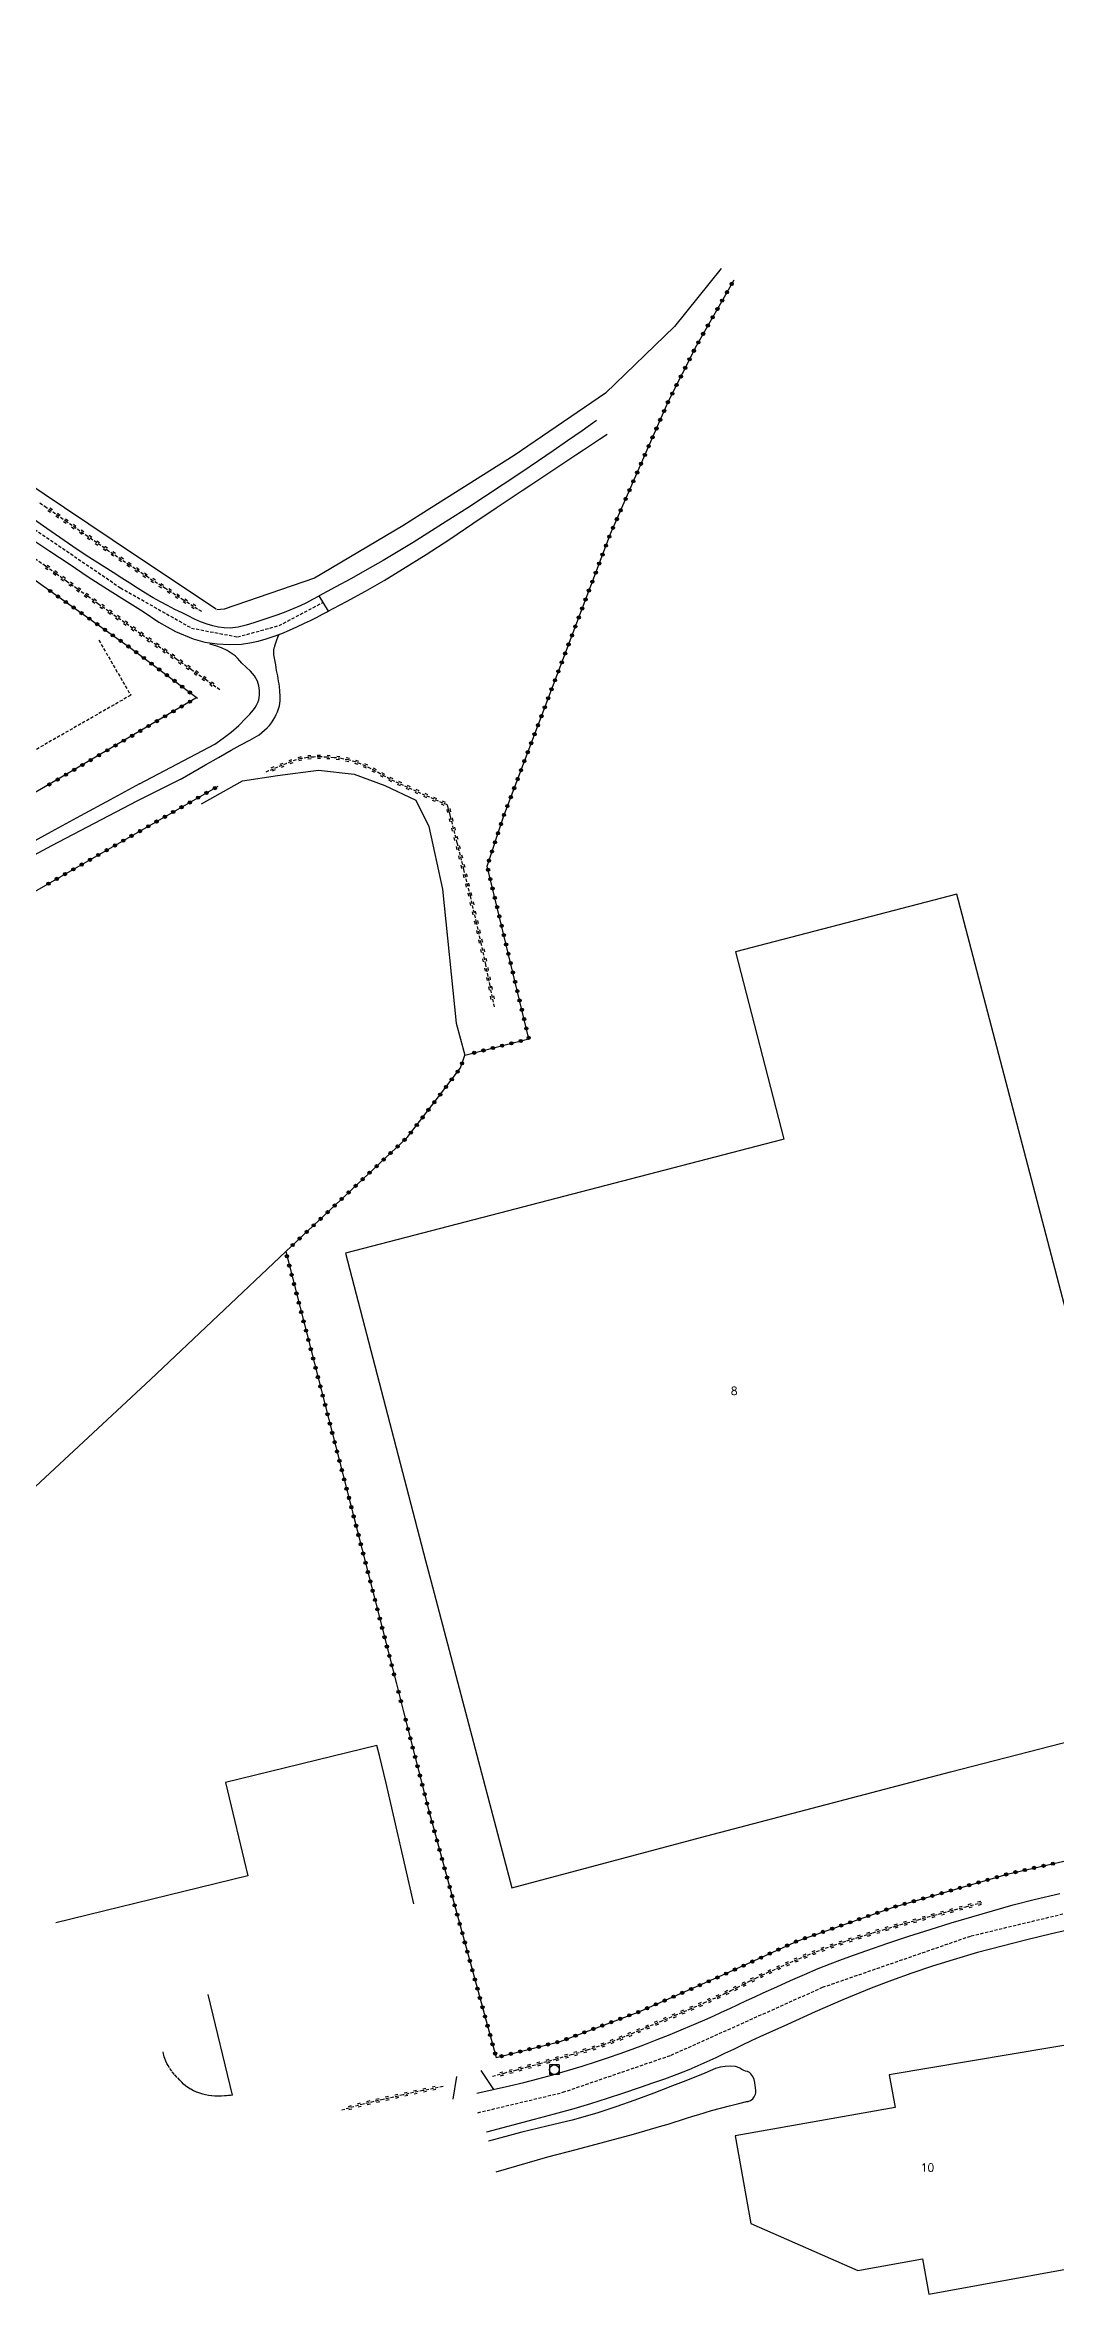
# Model space of a CAD drawing. Header units: millimetres. Extents: x 76000 to 76763, y 157000 to 158000.
# Drawn here: x 76255.2 to 76413.1, y 157391.9 to 157743.3 of the extents above; entities that cross this region are included whole.
import ezdxf
from ezdxf.enums import TextEntityAlignment as Align

# ---------------------------------------------------------------- set-up
doc = ezdxf.new("R2010")
doc.units = ezdxf.units.MM
doc.linetypes.add('DASHED', pattern=[0.75, 0.5, -0.25])
doc.layers.get('0').update_dxf_attribs({"linetype": 'CONTINUOUS'})
for name, color, linetype in [('W0001', 6, 'DASHED'), ('W0008', 7, 'CONTINUOUS'), ('W0017', 7, 'CONTINUOUS'), ('W0071', 7, 'CONTINUOUS'), ('W0101', 7, 'CONTINUOUS'), ('W0112', 1, 'DASHED'), ('W0220', 5, 'DASHED'), ('W0323', 7, 'CONTINUOUS'), ('W0330', 7, 'CONTINUOUS'), ('W0420', 7, 'CONTINUOUS'), ('W0510', 5, 'CONTINUOUS'), ('W0991', 7, 'CONTINUOUS')]:
    doc.layers.add(name, color=color, linetype=linetype)
doc.styles.get("Standard").update_dxf_attribs({"font": 'romans.shx', "width": 0.85})

# ---------------------------------------------------------------- blocks, each defined once
blk = doc.blocks.new('T420')
for p, q in [((0.75, 0.75), (-0.75, 0.75)), ((-0.75, 0.75), (-0.75, -0.75)), ((0.75, 0.75), (0.75, -0.75)), ((0.75, -0.75), (-0.75, -0.75))]:
    blk.add_line(p, q)
blk.add_ellipse((0, 0), major_axis=(-0.53, 0.53), ratio=1, start_param=3.926991, end_param=10.210176)
blk = doc.blocks.new('t323o')
at = {"color": 0, "linetype": 'Continuous'}
for radius in [0.25, 0.15]:
    blk.add_circle((0, 0), radius, dxfattribs=at)
blk = doc.blocks.new('t220o')
at = {"color": 0, "linetype": 'Continuous'}
for p, q in [((-0.25, 0.25), (0.25, 0.25)), ((-0.25, -0.25), (0.25, -0.25))]:
    blk.add_line(p, q, dxfattribs=at)

msp = doc.modelspace()

# ---------------------------------------------------------------- linework, layer by layer
at = {"layer": 'W0001'}
for points in [[(76248.64, 157671), (76267.02, 157658.49), (76278.1, 157652.2), (76285.31, 157650.82), (76291.8, 157652.59), (76298.69, 157656.21)], [(76322.86, 157420.24), (76336.19, 157423.42), (76353.09, 157429.22), (76376.78, 157439.83), (76399.99, 157447.86), (76422.7, 157453.3), (76442.04, 157456.06), (76465.42, 157457.39), (76483.34, 157456.83)]]:
    msp.add_lwpolyline(points, dxfattribs=at)
at = {"layer": 'W0008'}
for points in [[(76298.02, 157657.16), (76297.06, 157656.64), (76296.1, 157656.15), (76295.12, 157655.69), (76294.12, 157655.25), (76292.88, 157654.75), (76291.63, 157654.27), (76290.36, 157653.84), (76289.09, 157653.43), (76287.88, 157653.04), (76286.67, 157652.65), (76285.42, 157652.34), (76284.14, 157652.2), (76283.22, 157652.22), (76282.32, 157652.36), (76281.43, 157652.57), (76280.55, 157652.82), (76279.55, 157653.18), (76278.57, 157653.61), (76277.61, 157654.09), (76276.66, 157654.56), (76275.52, 157655.12), (76274.38, 157655.7), (76273.25, 157656.31), (76272.14, 157656.93), (76270.9, 157657.67), (76269.68, 157658.44), (76268.46, 157659.22), (76267.25, 157660), (76265.85, 157660.87), (76264.45, 157661.75), (76263.05, 157662.63), (76261.67, 157663.53), (76259.59, 157664.92), (76257.53, 157666.34), (76255.48, 157667.77), (76253.43, 157669.19)], [(76253.45, 157665.89), (76255.96, 157664.21), (76258.97, 157662.21), (76261.98, 157660.22), (76265.01, 157658.26), (76268.08, 157656.36), (76270.54, 157654.77), (76273.02, 157653.14), (76275.6, 157651.64), (76278.36, 157650.5), (76280.22, 157650.02), (76282.13, 157649.74), (76284.04, 157649.65), (76285.95, 157649.71), (76287.26, 157649.87), (76288.54, 157650.15), (76289.8, 157650.52), (76291.05, 157650.92), (76292.26, 157651.36), (76293.44, 157651.86), (76294.61, 157652.4), (76295.78, 157652.95), (76296.72, 157653.4), (76297.66, 157653.87), (76298.59, 157654.35), (76299.52, 157654.85)], [(76299.52, 157654.85), (76298.08, 157657.22)], [(76322.75, 157423.29), (76322.75, 157423.29), (76327.85, 157424.43), (76330.07, 157424.96), (76332.28, 157425.52), (76334.59, 157426.16), (76336.88, 157426.82), (76339.17, 157427.51), (76341.45, 157428.23), (76343.31, 157428.85), (76345.16, 157429.5), (76347.01, 157430.17), (76348.85, 157430.86), (76350.91, 157431.65), (76352.96, 157432.47), (76355.01, 157433.32), (76357.04, 157434.18), (76358.36, 157434.76), (76359.66, 157435.34), (76360.97, 157435.94), (76362.27, 157436.54), (76363.57, 157437.15), (76364.87, 157437.75), (76366.18, 157438.35), (76367.48, 157438.94), (76369.63, 157439.91), (76371.78, 157440.89), (76373.93, 157441.84), (76376.11, 157442.76), (76377.99, 157443.5), (76379.88, 157444.22), (76381.78, 157444.92), (76383.68, 157445.59), (76386.97, 157446.72), (76390.27, 157447.8), (76393.58, 157448.85), (76396.9, 157449.88), (76400.12, 157450.85), (76403.35, 157451.79), (76406.59, 157452.7), (76409.84, 157453.54), (76413.88, 157454.51)], [(76416.19, 157449.01), (76412.59, 157448.17), (76408.73, 157447.24), (76404.87, 157446.27), (76401.02, 157445.25), (76397.2, 157444.14), (76393.96, 157443.11), (76390.74, 157442.03), (76387.54, 157440.88), (76384.36, 157439.67), (76379.97, 157437.88), (76375.62, 157435.98), (76371.3, 157434.03), (76366.98, 157432.08), (76365.59, 157431.44), (76364.21, 157430.79), (76362.83, 157430.13), (76361.46, 157429.47), (76360.08, 157428.81), (76358.69, 157428.17), (76357.29, 157427.55), (76355.89, 157426.95), (76354, 157426.2), (76352.09, 157425.5), (76350.17, 157424.83), (76348.24, 157424.17), (76345.67, 157423.3), (76343.1, 157422.45), (76340.51, 157421.63), (76337.91, 157420.86), (76334.8, 157420), (76331.67, 157419.2), (76331.67, 157419.2), (76324.24, 157417.2), (76324.24, 157417.2)]]:
    msp.add_lwpolyline(points, dxfattribs=at)
at = {"layer": 'W0017'}
for points in [[(76284.51, 157422.99), (76280.74, 157438.71)], [(76319.56, 157425.9), (76319.56, 157425.9), (76318.96, 157422.37)], [(76325.36, 157423.87), (76323.38, 157426.85), (76323.38, 157426.85)]]:
    msp.add_lwpolyline(points, dxfattribs=at)
at = {"layer": 'W0071'}
for points in [[(76341.44, 157684.64), (76339.18, 157683.03), (76336.92, 157681.44), (76334.65, 157679.87), (76332.36, 157678.31), (76329.62, 157676.46), (76326.86, 157674.62), (76324.1, 157672.8), (76321.32, 157671)], [(76325.76, 157671), (76326.07, 157671.2), (76326.38, 157671.41), (76326.68, 157671.61), (76326.99, 157671.82), (76328.39, 157672.74), (76329.79, 157673.67), (76331.19, 157674.6), (76332.59, 157675.53), (76333.99, 157676.46), (76335.39, 157677.39), (76336.79, 157678.32), (76338.19, 157679.25), (76339.42, 157680.06), (76340.66, 157680.88), (76341.89, 157681.7), (76343.12, 157682.51)], [(76321.32, 157671), (76320.33, 157670.36), (76319.35, 157669.73), (76318.36, 157669.1), (76317.37, 157668.47), (76315.06, 157667.02), (76312.75, 157665.58), (76310.42, 157664.16), (76308.07, 157662.77), (76305.6, 157661.34), (76303.11, 157659.94), (76300.6, 157658.57), (76298.08, 157657.22)], [(76299.4, 157654.79), (76302.37, 157656.36), (76305.31, 157657.98), (76308.23, 157659.65), (76311.12, 157661.38), (76314.83, 157663.7), (76318.49, 157666.11), (76322.12, 157668.56), (76325.76, 157671)], [(76276.32, 157628.54), (76278.33, 157629.67), (76280.33, 157630.81), (76282.33, 157631.97), (76284.32, 157633.14), (76285.75, 157633.92), (76287.24, 157634.67), (76288.68, 157635.53), (76289.96, 157636.62), (76290.3, 157636.99), (76290.6, 157637.38), (76290.89, 157637.79), (76291.14, 157638.22), (76291.37, 157638.67), (76291.57, 157639.12), (76291.74, 157639.59), (76291.88, 157640.07), (76291.99, 157640.82), (76291.99, 157641.58), (76291.92, 157642.32), (76291.85, 157643.05), (76291.8, 157643.48), (76291.74, 157643.9), (76291.67, 157644.33), (76291.59, 157644.75), (76291.51, 157645.17), (76291.43, 157645.59), (76291.36, 157646.01), (76291.29, 157646.44), (76291.19, 157646.96), (76291.08, 157647.49), (76290.99, 157648.03), (76290.97, 157648.58), (76290.97, 157648.69), (76290.99, 157648.8), (76291.01, 157648.91), (76291.04, 157649.02), (76291.06, 157649.13), (76291.1, 157649.23), (76291.13, 157649.34), (76291.16, 157649.44), (76291.3, 157649.9), (76291.47, 157650.35), (76291.64, 157650.79), (76291.84, 157651.23)], [(76281.77, 157634.07), (76283.07, 157634.98), (76284.32, 157635.95), (76285.51, 157636.99), (76286.63, 157638.12), (76286.93, 157638.44), (76287.22, 157638.76), (76287.52, 157639.08), (76287.79, 157639.41), (76288.06, 157639.77), (76288.29, 157640.16), (76288.49, 157640.56), (76288.64, 157640.99), (76288.77, 157641.72), (76288.77, 157642.47), (76288.65, 157643.2), (76288.42, 157643.9), (76287.95, 157644.72), (76287.32, 157645.44), (76286.65, 157646.08), (76286, 157646.71), (76285.65, 157647.1), (76285.3, 157647.49), (76284.92, 157647.86), (76284.5, 157648.19), (76283.67, 157648.68), (76282.8, 157649.1), (76281.9, 157649.44), (76280.97, 157649.69)], [(76270, 157627.88), (76281.77, 157634.07)], [(76276.32, 157628.54), (76269.58, 157625.15), (76262.88, 157621.69), (76256.21, 157618.17), (76249.57, 157614.58)], [(76270, 157627.88), (76265.38, 157625.38), (76260.77, 157622.87), (76256.16, 157620.35), (76251.56, 157617.81)]]:
    msp.add_lwpolyline(points, dxfattribs=at)
at = {"layer": 'W0101'}
for points in [[(76320.2, 157485.57), (76328.21, 157455.39), (76357.68, 157463.23), (76396.78, 157473.5), (76431.37, 157482.4), (76397.78, 157610.62), (76363.14, 157601.61), (76370.74, 157572.35), (76370.38, 157572.24)], [(76370.38, 157572.24), (76329.86, 157561.72)], [(76327.67, 157561.15), (76302.19, 157554.54), (76314.72, 157506.54)], [(76329.86, 157561.72), (76327.67, 157561.15)], [(76314.72, 157506.54), (76315.8, 157502.41)], [(76315.8, 157502.41), (76320.2, 157485.57)], [(76307.49, 157476.03), (76307.11, 157477.6), (76283.42, 157471.84), (76286.91, 157457.25), (76256.93, 157449.92), (76256.93, 157449.92), (76256.93, 157449.92), (76256.93, 157449.92)], [(76308.53, 157471.74), (76307.49, 157476.03)], [(76312.88, 157452.89), (76312.88, 157452.89), (76308.53, 157471.74)]]:
    msp.add_lwpolyline(points, dxfattribs=at)
msp.add_lwpolyline([(76363.13, 157416.62), (76365.56, 157402.94), (76382.27, 157395.59), (76392.39, 157397.39), (76393.4, 157391.91), (76424.8, 157397.6), (76424.82, 157397.62), (76418.84, 157431.44), (76387.2, 157426.13), (76388.13, 157421.06)], close=True, dxfattribs=at)
at = {"layer": 'W0112'}
for points in [[(76263.62, 157650.3), (76268.62, 157641.7)], [(76268.62, 157641.7), (76233.78, 157621.74), (76200.13, 157602.61), (76194.8, 157610.77)], [(76284.51, 157422.99), (76284.21, 157422.94), (76283.9, 157422.9), (76283.6, 157422.87), (76283.29, 157422.85), (76282.79, 157422.83), (76282.28, 157422.82), (76281.77, 157422.83), (76281.27, 157422.87), (76280.8, 157422.94), (76280.33, 157423.03), (76279.87, 157423.14), (76279.41, 157423.28), (76278.92, 157423.46), (76278.44, 157423.66), (76277.98, 157423.9), (76277.53, 157424.17), (76277.2, 157424.43), (76276.89, 157424.71), (76276.6, 157425), (76276.31, 157425.3), (76275.87, 157425.76), (76275.44, 157426.23), (76275.03, 157426.72), (76274.66, 157427.24), (76274.45, 157427.59), (76274.27, 157427.95), (76274.11, 157428.31), (76273.96, 157428.69), (76273.87, 157428.94), (76273.79, 157429.2), (76273.73, 157429.46), (76273.67, 157429.73)]]:
    msp.add_lwpolyline(points, dxfattribs=at)
at = {"layer": 'W0220'}
for points in [[(76255.44, 157671), (76254.19, 157671.86)], [(76242.13, 157671), (76244.19, 157669.61), (76246.24, 157668.22), (76248.29, 157666.82), (76250.33, 157665.41), (76251.99, 157664.25), (76253.65, 157663.08), (76255.31, 157661.91), (76256.95, 157660.73), (76258.6, 157659.55), (76260.25, 157658.37), (76261.9, 157657.19), (76263.55, 157656.01), (76266.05, 157654.24), (76268.55, 157652.48), (76271.05, 157650.71), (76273.56, 157648.95), (76275.8, 157647.36), (76278.04, 157645.78), (76280.29, 157644.19), (76282.54, 157642.61)], [(76279.71, 157654.77), (76276.87, 157656.55), (76274.04, 157658.36), (76271.23, 157660.18), (76268.43, 157662.03), (76265.16, 157664.24), (76261.91, 157666.49), (76258.68, 157668.75), (76255.44, 157671)], [(76318.1, 157624.57), (76316.04, 157625.45), (76313.99, 157626.36), (76311.94, 157627.29), (76309.91, 157628.23), (76309.14, 157628.61), (76308.38, 157629.02), (76307.63, 157629.43), (76306.88, 157629.85), (76306.12, 157630.26), (76305.35, 157630.64), (76304.55, 157630.99), (76303.74, 157631.28), (76302.65, 157631.59), (76301.53, 157631.81), (76300.41, 157631.95), (76299.28, 157632.04), (76298.26, 157632.07), (76297.24, 157632.05), (76296.23, 157631.96), (76295.22, 157631.8), (76294.46, 157631.6), (76293.71, 157631.33), (76292.99, 157631.03), (76292.26, 157630.74), (76291.56, 157630.46), (76290.87, 157630.17), (76290.18, 157629.87), (76289.49, 157629.55)], [(76325.47, 157593), (76324.82, 157596.31), (76324.13, 157599.61), (76323.42, 157602.91), (76322.68, 157606.2), (76321.71, 157610.35), (76320.7, 157614.5), (76319.66, 157618.63), (76318.6, 157622.77), (76318.49, 157623.22), (76318.37, 157623.67), (76318.25, 157624.12), (76318.13, 157624.57)], [(76325.18, 157425.94), (76327.01, 157426.42), (76328.84, 157426.9), (76330.67, 157427.4), (76332.5, 157427.91), (76335.01, 157428.61), (76337.52, 157429.31), (76340.01, 157430.05), (76342.49, 157430.86), (76344.75, 157431.7), (76346.99, 157432.61), (76349.21, 157433.56), (76351.43, 157434.49), (76353.71, 157435.45), (76355.98, 157436.41), (76358.24, 157437.39), (76360.49, 157438.4), (76361.48, 157438.86), (76362.45, 157439.33), (76363.42, 157439.81), (76364.39, 157440.29), (76365.36, 157440.77), (76366.33, 157441.24), (76367.3, 157441.71), (76368.28, 157442.17), (76370.33, 157443.09), (76372.38, 157443.99), (76374.44, 157444.86), (76376.53, 157445.68), (76378.54, 157446.4), (76380.57, 157447.07), (76382.6, 157447.71), (76384.64, 157448.34), (76386.4, 157448.87), (76388.16, 157449.39), (76389.93, 157449.89), (76391.7, 157450.39), (76394.2, 157451.08), (76396.69, 157451.76), (76399.19, 157452.42), (76401.69, 157453.08)], [(76317.44, 157424.34), (76314.31, 157423.69), (76311.19, 157423.01), (76308.07, 157422.3), (76304.96, 157421.58), (76301.46, 157420.57), (76301.46, 157420.57), (76301.46, 157420.57)]]:
    msp.add_lwpolyline(points, dxfattribs=at)
at = {"layer": 'W0323'}
for points in [[(76345.39, 157671), (76352.62, 157687.53), (76357.11, 157696.41), (76362.88, 157706.5), (76362.94, 157706.61)], [(76236.89, 157671), (76237.05, 157670.9), (76252.21, 157660.7), (76268.45, 157649.2), (76279.07, 157641.24)], [(76320.86, 157585.48), (76330.86, 157588.01), (76324.35, 157615.01), (76326.93, 157622.86), (76343.61, 157666.93), (76345.39, 157671)], [(76278.82, 157641.25), (76256.9, 157628.36), (76236.56, 157616.59), (76206.99, 157599.58), (76184.29, 157586.64), (76160.43, 157573.09), (76125.75, 157553.19)], [(76192, 157575.67), (76282.29, 157627.51)], [(76292.84, 157554.78), (76311.83, 157572.61), (76316.72, 157578.94), (76320.15, 157583.47), (76320.86, 157585.48)], [(76292.84, 157554.78), (76304.6, 157509.02)], [(76302.68, 157516.53), (76310.15, 157487.26)], [(76310.15, 157487.26), (76311.22, 157483.08)], [(76311.22, 157483.08), (76315.17, 157467.62), (76325.76, 157428.86), (76335.74, 157431.37), (76347.96, 157435.96), (76361.1, 157441.7), (76372.91, 157447.11), (76387.87, 157452.36), (76405.86, 157457.57), (76420.91, 157460.98), (76429.37, 157462.3)]]:
    msp.add_lwpolyline(points, dxfattribs=at)
at = {"layer": 'W0330'}
for points in [[(76258.26, 157671), (76248.57, 157677.52), (76228.82, 157690.5), (76206.98, 157704.29), (76185.91, 157716), (76170.69, 157723.2), (76147.57, 157732.52), (76129.9, 157738.63), (76119.48, 157741.96), (76115.81, 157743.3)], [(76360.93, 157708.36), (76353.64, 157699.31), (76342.86, 157688.89), (76328.57, 157679.18), (76315.6, 157671)], [(76281.98, 157655.17), (76269.53, 157663.42), (76258.26, 157671)], [(76315.6, 157671), (76311.14, 157668.19), (76297.34, 157660.01), (76283.22, 157655.16), (76282.1, 157655.05)], [(76279.7, 157624.75), (76286.09, 157628.33), (76291.56, 157629.16), (76297.95, 157629.99), (76303.53, 157629.39), (76308.35, 157627.58), (76313.19, 157625.29), (76315.24, 157621.18), (76317.34, 157611.43), (76319.49, 157590.48), (76320.86, 157585.48)], [(76292.84, 157554.78), (76271.71, 157534.8), (76237.2, 157502.77), (76214.51, 157483.58)]]:
    msp.add_lwpolyline(points, dxfattribs=at)
at = {"layer": 'W0510'}
for points in [[(76360.03, 157427.14), (76358.36, 157426.43), (76356.68, 157425.74), (76355, 157425.07), (76353.31, 157424.41), (76350.38, 157423.3), (76347.44, 157422.19), (76344.48, 157421.14), (76341.5, 157420.18), (76337.61, 157419.09), (76333.69, 157418.13), (76329.76, 157417.22), (76324.56, 157415.78), (76324.56, 157415.78)], [(76364.77, 157421.93), (76365.16, 157422), (76365.53, 157422.16), (76365.85, 157422.4), (76366.1, 157422.71), (76366.21, 157422.92), (76366.28, 157423.13), (76366.32, 157423.36), (76366.33, 157423.59), (76366.32, 157423.8), (76366.3, 157424.02), (76366.27, 157424.23), (76366.24, 157424.45), (76366.17, 157424.94), (76366.06, 157425.43), (76365.87, 157425.9), (76365.57, 157426.33), (76365.33, 157426.53), (76365.04, 157426.65), (76364.75, 157426.75), (76364.47, 157426.85), (76364.15, 157427.01), (76363.83, 157427.18), (76363.5, 157427.33), (76363.14, 157427.43), (76362.36, 157427.5), (76361.57, 157427.48), (76360.79, 157427.35), (76360.03, 157427.14)], [(76325.74, 157411.02), (76325.74, 157411.02), (76333.8, 157413.32), (76338.28, 157414.49), (76342.75, 157415.68), (76347.21, 157416.9), (76351.66, 157418.17), (76352.63, 157418.46), (76353.6, 157418.75), (76354.56, 157419.06), (76355.53, 157419.37), (76356.49, 157419.68), (76357.45, 157419.98), (76358.42, 157420.28), (76359.39, 157420.56), (76360.81, 157420.96), (76362.24, 157421.33), (76363.67, 157421.69), (76365.1, 157422.03)]]:
    msp.add_lwpolyline(points, dxfattribs=at)

# ---------------------------------------------------------------- block references
at = {"layer": 'W0220'}
for p, rotation in [((76256.02, 157670.6), 145.1332131588453), ((76257.25, 157669.74), 145.1332131588453), ((76258.48, 157668.88), 145.1332131588453), ((76259.71, 157668.02), 145.0515163586464), ((76260.94, 157667.17), 145.0515163586464), ((76262.17, 157666.31), 145.3267016340424), ((76263.4, 157665.45), 145.3267016340424), ((76264.64, 157664.6), 145.3267016340424), ((76255.61, 157661.69), 324.4471647616601), ((76256.83, 157660.82), 324.4471647616601), ((76265.88, 157663.76), 145.9587067790768), ((76267.12, 157662.92), 145.9587067790768), ((76268.36, 157662.08), 145.9587067790768), ((76269.61, 157661.25), 146.5695088481103), ((76258.05, 157659.94), 324.3659391169098), ((76259.27, 157659.07), 324.3722501042028), ((76260.49, 157658.2), 324.4479587039193), ((76261.71, 157657.33), 324.4479587039193), ((76270.86, 157660.42), 146.5695088481103), ((76272.12, 157659.6), 147.0113014228673), ((76273.38, 157658.79), 147.0113014228673), ((76274.64, 157657.97), 147.4530985496067), ((76275.9, 157657.17), 147.4530985496067), ((76262.93, 157656.46), 324.5930642686355), ((76264.15, 157655.59), 324.7067821318453), ((76265.38, 157654.72), 324.7067821318453), ((76266.6, 157653.85), 324.7515712249372), ((76277.17, 157656.36), 147.894900225618), ((76278.44, 157655.57), 147.894900225618), ((76267.83, 157652.99), 324.7515712249372), ((76269.05, 157652.12), 324.775125141097), ((76270.28, 157651.26), 324.775125141097), ((76271.5, 157650.39), 324.7774438641105), ((76272.73, 157649.53), 324.7774438641105), ((76273.96, 157648.66), 324.7795760639759), ((76275.18, 157647.8), 324.7795760639759), ((76276.41, 157646.93), 324.7903173308565), ((76277.63, 157646.07), 324.7903173308565), ((76278.86, 157645.2), 324.8010578036569), ((76280.08, 157644.34), 324.8010578036569), ((76281.31, 157643.47), 324.8117974820839), ((76290.86, 157630.17), 203.565786937657), ((76292.25, 157630.73), 201.8473371572778), ((76293.64, 157631.3), 202.2793056921518), ((76295.07, 157631.76), 194.6628481302874), ((76296.55, 157631.99), 184.8767936284592), ((76298.04, 157632.06), 181.2128665008686), ((76299.54, 157632.02), 175.5901070001399), ((76301.03, 157631.87), 172.6522013250141), ((76302.51, 157631.61), 168.9351252514883), ((76303.95, 157631.21), 160.0522614148866), ((76305.34, 157630.64), 156.4383898784131), ((76306.68, 157629.96), 151.7893460088542), ((76307.99, 157629.23), 150.9327428491858), ((76309.31, 157628.53), 153.693422550648), ((76310.67, 157627.88), 155.0628350797774), ((76312.03, 157627.25), 155.6187419753959), ((76313.39, 157626.63), 155.6187419753959), ((76314.76, 157626.02), 156.1746442411377), ((76316.14, 157625.41), 156.7305418794997), ((76317.51, 157624.82), 156.7305418794997), ((76318.37, 157623.68), 105.0181624858642), ((76318.74, 157622.23), 104.2944988339746), ((76319.11, 157620.78), 104.2944988339746), ((76319.48, 157619.32), 104.2944988339746), ((76319.85, 157617.87), 104.0983823218989), ((76320.22, 157616.41), 104.0983823218989), ((76320.58, 157614.96), 104.0983823218989), ((76320.94, 157613.5), 103.7296448069689), ((76321.3, 157612.04), 103.7296448069689), ((76321.65, 157610.59), 103.7296448069689), ((76322, 157609.13), 103.1883057938517), ((76322.34, 157607.67), 103.1883057938517), ((76322.68, 157606.21), 103.1883057938517), ((76323.01, 157604.74), 102.64544352619), ((76323.34, 157603.28), 102.64544352619), ((76323.66, 157601.81), 102.1725510210036), ((76323.97, 157600.35), 102.1725510210036), ((76324.28, 157598.88), 101.699662873658), ((76324.59, 157597.41), 101.699662873658), ((76324.89, 157595.94), 101.2267790844819), ((76325.18, 157594.47), 101.2267790844819), ((76389.75, 157449.84), 15.8737126175032), ((76391.19, 157450.24), 15.68110925400581), ((76392.63, 157450.65), 15.49020178919548), ((76394.08, 157451.05), 15.49020178919548), ((76395.53, 157451.44), 15.22208541135922), ((76396.97, 157451.83), 14.95396975022757), ((76398.42, 157452.22), 14.95396975022757), ((76399.87, 157452.6), 14.68585480745606), ((76401.32, 157452.98), 14.68585480745606), ((76378.28, 157446.31), 19.75471244280246), ((76379.7, 157446.79), 18.28077343619031), ((76381.13, 157447.25), 17.41519610748588), ((76382.56, 157447.7), 17.41519610748588), ((76383.99, 157448.14), 17.15854951689169), ((76385.42, 157448.58), 16.83029408621864), ((76386.86, 157449.01), 16.25678245082238), ((76388.3, 157449.43), 15.8737126175032), ((76369.94, 157442.92), 24.28362146378298), ((76371.32, 157443.52), 23.79089036617053), ((76372.69, 157444.12), 22.83654966188988), ((76374.07, 157444.71), 22.83654966188988), ((76375.47, 157445.26), 21.42096002778194), ((76376.87, 157445.8), 19.75471244280246), ((76363.18, 157439.69), 26.17720159997085), ((76364.52, 157440.35), 26.42100600414372), ((76365.86, 157441.02), 26.12929304516921), ((76367.22, 157441.67), 25.6080173677175), ((76368.58, 157442.3), 24.28362146378298), ((76354.97, 157435.99), 22.9828203487945), ((76356.35, 157436.57), 23.44466382494515), ((76357.73, 157437.17), 23.44466382494515), ((76359.1, 157437.78), 24.15518876415103), ((76360.47, 157438.39), 24.15518876415103), ((76361.83, 157439.03), 25.68783976251904), ((76346.68, 157432.49), 22.1155155316815), ((76348.06, 157433.07), 22.97656971506425), ((76349.45, 157433.65), 22.92786034768042), ((76350.83, 157434.24), 22.92786034768042), ((76352.21, 157434.82), 22.76970905088247), ((76353.59, 157435.4), 22.76970905088247), ((76335.31, 157428.7), 15.57365815998048), ((76336.75, 157429.1), 15.57365815998048), ((76338.19, 157429.51), 16.44766077146135), ((76339.63, 157429.94), 16.44766077146135), ((76341.06, 157430.39), 18.20871709978026), ((76342.49, 157430.86), 18.20871709978026), ((76343.89, 157431.38), 20.34596010959679), ((76345.29, 157431.92), 22.1155155316815), ((76326.63, 157426.32), 14.59762125513669), ((76328.08, 157426.7), 14.9352785327311), ((76329.53, 157427.09), 15.27293576458114), ((76330.97, 157427.49), 15.61059295135876), ((76332.42, 157427.89), 15.61059295135876), ((76333.86, 157428.29), 15.58793082009587), ((76305.79, 157421.77), 193.1783611251289), ((76307.25, 157422.11), 193.1783611251289), ((76308.71, 157422.45), 192.7158277739894), ((76310.18, 157422.78), 192.7158277739894), ((76311.64, 157423.11), 192.253294194218), ((76313.11, 157423.42), 192.253294194218), ((76314.57, 157423.74), 191.7907603830197), ((76316.04, 157424.05), 191.7907603830197), ((76302.9, 157420.98), 196.0655232321403), ((76304.34, 157421.4), 196.0655232321403)]:
    msp.add_blockref('t220o', p, dxfattribs=dict(at, rotation=rotation))
at = {"layer": 'W0323'}
for p, rotation in [((76361.08, 157703.36), 60.22453649107915), ((76361.83, 157704.67), 60.22453649107915), ((76362.57, 157705.97), 60.22453649107915), ((76358.85, 157699.46), 60.22453649107915), ((76359.59, 157700.76), 60.22453649107915), ((76360.34, 157702.06), 60.22453649107915), ((76357.36, 157696.85), 60.22453649107915), ((76358.1, 157698.16), 60.22453649107915), ((76355.31, 157692.85), 63.19821201709406), ((76355.98, 157694.19), 63.19821201709406), ((76356.66, 157695.53), 63.19821201709406), ((76353.28, 157688.83), 63.19821201709406), ((76353.95, 157690.17), 63.19821201709406), ((76354.63, 157691.51), 63.19821201709406), ((76352, 157686.12), 66.38974163528644), ((76352.6, 157687.49), 66.38974163528644), ((76350.2, 157682), 66.38974163528644), ((76350.8, 157683.37), 66.38974163528644), ((76351.4, 157684.74), 66.38974163528644), ((76349, 157679.25), 66.38974163528644), ((76349.6, 157680.62), 66.38974163528644), ((76347.19, 157675.12), 66.38974163528644), ((76347.8, 157676.5), 66.38974163528644), ((76348.4, 157677.87), 66.38974163528644), ((76345.99, 157672.37), 66.38974163528644), ((76346.59, 157673.75), 66.38974163528644), ((76344.02, 157667.86), 66.38974163525414), ((76344.62, 157669.23), 66.38974163525414), ((76345.22, 157670.61), 66.38974163525414), ((76342.91, 157665.07), 69.25808912595228), ((76343.44, 157666.48), 69.25808912595228), ((76341.32, 157660.86), 69.25808912595228), ((76341.85, 157662.27), 69.25808912595228), ((76342.38, 157663.67), 69.25808912595228), ((76256.03, 157658), 324.6747917865237), ((76257.25, 157657.13), 324.6747917865237), ((76340.25, 157658.06), 69.25808912595228), ((76340.79, 157659.46), 69.25808912595228), ((76258.47, 157656.27), 324.6747917865237), ((76259.7, 157655.4), 324.6747917865237), ((76260.92, 157654.53), 324.6747917865237), ((76262.15, 157653.66), 324.6747917865237), ((76338.66, 157653.85), 69.25808912595228), ((76339.19, 157655.25), 69.25808912595228), ((76339.72, 157656.66), 69.25808912595228), ((76263.37, 157652.8), 324.6747917865237), ((76264.59, 157651.93), 324.6747917865237), ((76265.82, 157651.06), 324.6747917865237), ((76267.04, 157650.2), 324.6747917865237), ((76337.6, 157651.05), 69.25808912595228), ((76338.13, 157652.45), 69.25808912595228), ((76268.26, 157649.33), 324.6747917865237), ((76269.47, 157648.43), 323.1551461014585), ((76270.67, 157647.53), 323.1551461014585), ((76271.87, 157646.63), 323.1551461014585), ((76336, 157646.84), 69.25808912595228), ((76336.54, 157648.24), 69.25808912595228), ((76337.07, 157649.64), 69.25808912595228), ((76273.07, 157645.74), 323.1551461014585), ((76274.27, 157644.84), 323.1551461014585), ((76275.47, 157643.94), 323.1551461014585), ((76276.67, 157643.04), 323.1551461014585), ((76334.94, 157644.03), 69.25808912595228), ((76335.47, 157645.43), 69.25808912595228), ((76276.59, 157639.94), 210.4672583441359), ((76277.87, 157642.14), 323.1551461014585), ((76277.88, 157640.7), 210.4672583441359), ((76333.35, 157639.82), 69.25808912595228), ((76333.88, 157641.23), 69.25808912595228), ((76334.41, 157642.63), 69.25808912595228), ((76270.12, 157636.13), 210.4672583441359), ((76271.41, 157636.89), 210.4672583441359), ((76272.71, 157637.65), 210.4672583441359), ((76274, 157638.41), 210.4672583441359), ((76275.29, 157639.18), 210.4672583441359), ((76332.29, 157637.02), 69.25808912595228), ((76332.82, 157638.42), 69.25808912595228), ((76264.95, 157633.09), 210.4672583441359), ((76266.24, 157633.85), 210.4672583441359), ((76267.54, 157634.61), 210.4672583441359), ((76268.83, 157635.37), 210.4672583441359), ((76330.69, 157632.81), 69.25808912595228), ((76331.22, 157634.21), 69.25808912595228), ((76331.75, 157635.61), 69.25808912595228), ((76258.49, 157629.29), 210.4672583441359), ((76259.78, 157630.05), 210.4672583441359), ((76261.07, 157630.81), 210.4672583441359), ((76262.36, 157631.57), 210.4672583441359), ((76263.66, 157632.33), 210.4672583441359), ((76329.63, 157630), 69.25808912595228), ((76330.16, 157631.41), 69.25808912595228), ((76255.9, 157627.77), 210.0381605620549), ((76257.19, 157628.53), 210.4672583441359), ((76279.16, 157625.71), 29.8578848555212), ((76280.46, 157626.45), 29.8578848555212), ((76281.76, 157627.2), 29.8578848555212), ((76328.04, 157625.79), 69.25808912595228), ((76328.57, 157627.2), 69.25808912595228), ((76329.1, 157628.6), 69.25808912595228), ((76272.66, 157621.97), 29.8578848555212), ((76273.96, 157622.72), 29.8578848555212), ((76275.26, 157623.47), 29.8578848555212), ((76276.56, 157624.21), 29.8578848555212), ((76277.86, 157624.96), 29.8578848555212), ((76326.97, 157622.99), 69.25808912595228), ((76327.5, 157624.39), 69.25808912595228), ((76267.45, 157618.99), 29.8578848555212), ((76268.75, 157619.73), 29.8578848555212), ((76270.06, 157620.48), 29.8578848555212), ((76271.36, 157621.23), 29.8578848555212), ((76325.56, 157618.72), 71.82375080352875), ((76326.03, 157620.14), 71.82375080352875), ((76326.5, 157621.57), 71.82375080352875), ((76260.95, 157615.25), 29.8578848555212), ((76262.25, 157616), 29.8578848555212), ((76263.55, 157616.75), 29.8578848555212), ((76264.85, 157617.49), 29.8578848555212), ((76266.15, 157618.24), 29.8578848555212), ((76324.63, 157615.87), 71.82375080352875), ((76325.1, 157617.29), 71.82375080352875), ((76255.75, 157612.26), 29.8578848555212), ((76257.05, 157613.01), 29.8578848555212), ((76258.35, 157613.76), 29.8578848555212), ((76259.65, 157614.5), 29.8578848555212), ((76324.49, 157614.43), 103.5664934374586), ((76324.84, 157612.97), 103.5664934374586), ((76325.19, 157611.51), 103.5664934374586), ((76325.54, 157610.05), 103.5664934374586), ((76325.9, 157608.59), 103.5664934374586), ((76326.25, 157607.14), 103.5664934374586), ((76326.6, 157605.68), 103.5664934374586), ((76326.95, 157604.22), 103.5664934374586), ((76327.3, 157602.76), 103.5664934374586), ((76327.65, 157601.3), 103.5664934374586), ((76328.01, 157599.85), 103.5664934374586), ((76328.36, 157598.39), 103.5664934374586), ((76328.71, 157596.93), 103.5664934374586), ((76329.06, 157595.47), 103.5664934374586), ((76329.41, 157594.01), 103.5664934374586), ((76329.77, 157592.56), 103.5664934374586), ((76330.12, 157591.1), 103.5664934374586), ((76326.67, 157586.95), 14.19913751500748), ((76328.13, 157587.32), 14.19913751500748), ((76329.58, 157587.68), 14.19913751500748), ((76330.47, 157589.64), 103.5664934374586), ((76330.82, 157588.18), 103.5664934374586), ((76320.41, 157584.2), 70.76459742016168), ((76322.31, 157585.84), 14.19913751500748), ((76323.76, 157586.21), 14.19913751500748), ((76325.22, 157586.58), 14.19913751500748), ((76317.9, 157580.5), 52.82748661438797), ((76318.81, 157581.69), 52.82748661438797), ((76319.72, 157582.89), 52.82748661438797), ((76315.16, 157576.93), 52.29572204602283), ((76316.08, 157578.11), 52.29572204602283), ((76317, 157579.3), 52.82748661438797), ((76312.41, 157573.36), 52.29572204602283), ((76313.33, 157574.55), 52.29572204602283), ((76314.25, 157575.74), 52.29572204602283), ((76308.15, 157569.16), 43.19653138922052), ((76309.24, 157570.18), 43.19653138922052), ((76310.34, 157571.21), 43.19653138922052), ((76311.43, 157572.24), 43.19653138922052), ((76304.87, 157566.08), 43.19653138922052), ((76305.96, 157567.1), 43.19653138922052), ((76307.06, 157568.13), 43.19653138922052), ((76301.59, 157563), 43.19653138922052), ((76302.68, 157564.02), 43.19653138922052), ((76303.78, 157565.05), 43.19653138922052), ((76297.22, 157558.89), 43.19653138922052), ((76298.31, 157559.91), 43.19653138922052), ((76299.4, 157560.94), 43.19653138922052), ((76300.5, 157561.97), 43.19653138922052), ((76293.94, 157555.81), 43.19653138922052), ((76295.03, 157556.83), 43.19653138922052), ((76296.12, 157557.86), 43.19653138922052), ((76293.03, 157554.05), 284.4115122817344), ((76293.4, 157552.6), 284.4115122817344), ((76293.78, 157551.15), 284.4115122817344), ((76294.15, 157549.7), 284.4115122817344), ((76294.52, 157548.24), 284.4115122817344), ((76294.9, 157546.79), 284.4115122817344), ((76295.27, 157545.34), 284.4115122817344), ((76295.64, 157543.88), 284.4115122817344), ((76296.02, 157542.43), 284.4115122817344), ((76296.39, 157540.98), 284.4115122817344), ((76296.76, 157539.53), 284.4115122817344), ((76297.14, 157538.07), 284.4115122817344), ((76297.51, 157536.62), 284.4115122817344), ((76297.88, 157535.17), 284.4115122817344), ((76298.26, 157533.71), 284.4115122817344), ((76298.63, 157532.26), 284.4115122817344), ((76299, 157530.81), 284.4115122817344), ((76299.38, 157529.36), 284.4115122817344), ((76299.75, 157527.9), 284.4115122817344), ((76300.12, 157526.45), 284.4115122817344), ((76300.5, 157525), 284.4115122817344), ((76300.87, 157523.54), 284.4115122817344), ((76301.24, 157522.09), 284.4115122817344), ((76301.62, 157520.64), 284.4115122817344), ((76301.99, 157519.19), 284.4115122817344), ((76302.36, 157517.73), 284.4115122817344), ((76302.73, 157516.32), 284.3297406651463), ((76302.74, 157516.28), 284.4115122817344), ((76303.1, 157514.87), 284.3297406651463), ((76303.11, 157514.83), 284.4115122817344), ((76303.47, 157513.42), 284.3297406651463), ((76303.48, 157513.38), 284.4115122817344), ((76303.84, 157511.96), 284.3297406651463), ((76303.86, 157511.92), 284.4115122817344), ((76304.21, 157510.51), 284.3297406651463), ((76304.23, 157510.47), 284.4115122817344), ((76304.58, 157509.06), 284.3297406651463), ((76304.95, 157507.6), 284.3297406651463), ((76305.33, 157506.15), 284.3297406651463), ((76305.7, 157504.7), 284.3297406651463), ((76306.07, 157503.24), 284.3297406651463), ((76306.44, 157501.79), 284.3297406651463), ((76306.81, 157500.34), 284.3297406651463), ((76307.18, 157498.88), 284.3297406651463), ((76307.55, 157497.43), 284.3297406651463), ((76307.92, 157495.98), 284.3297406651463), ((76308.3, 157494.52), 284.3297406651463), ((76308.67, 157493.07), 284.3297406651463), ((76309.04, 157491.62), 284.3297406651463), ((76309.41, 157490.16), 284.3297406651463), ((76309.78, 157488.71), 284.3297406651463), ((76310.48, 157485.99), 284.3297406650015), ((76310.85, 157484.54), 284.3297406650015), ((76311.59, 157481.63), 284.3297406651359), ((76311.96, 157480.18), 284.3297406651359), ((76312.33, 157478.72), 284.3297406651359), ((76312.7, 157477.27), 284.3297406651359), ((76313.07, 157475.82), 284.3297406651359), ((76313.45, 157474.36), 284.3297406651359), ((76313.82, 157472.91), 284.3297406651359), ((76314.19, 157471.46), 284.3297406651359), ((76314.56, 157470), 284.3297406651359), ((76314.93, 157468.55), 284.3297406651359), ((76315.31, 157467.1), 285.2760012300676), ((76315.71, 157465.65), 285.2760012300676), ((76316.1, 157464.21), 285.2760012300676), ((76316.5, 157462.76), 285.2760012300676), ((76316.89, 157461.31), 285.2760012300676), ((76317.29, 157459.87), 285.2760012300676), ((76317.68, 157458.42), 285.2760012300676), ((76318.08, 157456.97), 285.2760012300676), ((76404.03, 157457.04), 16.17063117843399), ((76405.47, 157457.46), 16.17063117843399), ((76406.93, 157457.82), 12.76805562992207), ((76408.39, 157458.15), 12.76805562992207), ((76409.85, 157458.48), 12.76805562992207), ((76411.32, 157458.81), 12.76805562992207), ((76412.78, 157459.14), 12.76805562992207), ((76318.47, 157455.52), 285.2760012300676), ((76318.87, 157454.08), 285.2760012300676), ((76391.06, 157453.28), 16.17063117843399), ((76392.5, 157453.7), 16.17063117843399), ((76393.94, 157454.12), 16.17063117843399), ((76395.39, 157454.54), 16.17063117843399), ((76396.83, 157454.95), 16.17063117843399), ((76398.27, 157455.37), 16.17063117843399), ((76399.71, 157455.79), 16.17063117843399), ((76401.15, 157456.21), 16.17063117843399), ((76402.59, 157456.62), 16.17063117843399), ((76319.26, 157452.63), 285.2760012300676), ((76319.66, 157451.18), 285.2760012300676), ((76320.05, 157449.74), 285.2760012300676), ((76381.1, 157449.98), 19.32823089894663), ((76382.51, 157450.48), 19.32823089894663), ((76383.93, 157450.97), 19.32823089894663), ((76385.35, 157451.47), 19.32823089894663), ((76386.76, 157451.97), 19.32823089894663), ((76388.18, 157452.45), 16.17063117843399), ((76389.62, 157452.87), 16.17063117843399), ((76320.45, 157448.29), 285.2760012300676), ((76320.84, 157446.84), 285.2760012300676), ((76371.25, 157446.35), 24.63275740894987), ((76372.62, 157446.98), 24.63275740894987), ((76374.02, 157447.5), 19.32823089894663), ((76375.44, 157448), 19.32823089894663), ((76376.85, 157448.49), 19.32823089894663), ((76378.27, 157448.99), 19.32823089894663), ((76379.68, 157449.49), 19.32823089894663), ((76321.24, 157445.4), 285.2760012300676), ((76321.63, 157443.95), 285.2760012300676), ((76364.44, 157443.22), 24.63275740894987), ((76365.8, 157443.85), 24.63275740894987), ((76367.16, 157444.47), 24.63275740894987), ((76368.53, 157445.1), 24.63275740894987), ((76369.89, 157445.73), 24.63275740894987), ((76322.03, 157442.5), 285.2760012300676), ((76322.42, 157441.05), 285.2760012300676), ((76322.82, 157439.61), 285.2760012300676), ((76356.22, 157439.56), 23.574240114562), ((76357.59, 157440.16), 23.574240114562), ((76358.97, 157440.76), 23.574240114562), ((76360.34, 157441.36), 23.574240114562), ((76361.71, 157441.97), 24.63275740894987), ((76363.07, 157442.6), 24.63275740894987), ((76323.21, 157438.16), 285.2760012300676), ((76323.61, 157436.71), 285.2760012300676), ((76347.97, 157435.96), 23.574240114562), ((76349.34, 157436.56), 23.574240114562), ((76350.72, 157437.16), 23.574240114562), ((76352.09, 157437.76), 23.574240114562), ((76353.47, 157438.36), 23.574240114562), ((76354.84, 157438.96), 23.574240114562), ((76324, 157435.27), 285.2760012300676), ((76324.4, 157433.82), 285.2760012300676), ((76324.8, 157432.37), 285.2760012300676), ((76338.14, 157432.27), 20.5956095088103), ((76339.54, 157432.8), 20.5956095088103), ((76340.95, 157433.33), 20.5956095088103), ((76342.35, 157433.85), 20.5956095088103), ((76343.75, 157434.38), 20.5956095088103), ((76345.16, 157434.91), 20.5956095088103), ((76346.56, 157435.44), 20.5956095088103), ((76325.19, 157430.92), 285.2760012300676), ((76325.59, 157429.48), 285.2760012300676), ((76326.59, 157429.07), 14.11720014841771), ((76328.04, 157429.43), 14.11720014841771), ((76329.5, 157429.8), 14.11720014841771), ((76330.95, 157430.16), 14.11720014841771), ((76332.41, 157430.53), 14.11720014841771), ((76333.86, 157430.9), 14.11720014841771), ((76335.31, 157431.26), 14.11720014841771), ((76336.73, 157431.74), 20.5956095088103)]:
    msp.add_blockref('t323o', p, dxfattribs=dict(at, rotation=rotation))
at = {"layer": 'W0420'}
msp.add_blockref('T420', (76334.85, 157426.95), dxfattribs=at)

# ---------------------------------------------------------------- texts
at = {"layer": 'W0991'}
for s, p in [('8', (76362.96, 157533.01)), ('10', (76393.17, 157411.67))]:
    msp.add_text(s, height=1.25, dxfattribs=at).set_placement(p, align=Align.MIDDLE_CENTER)

doc.saveas('drawing.dxf')
